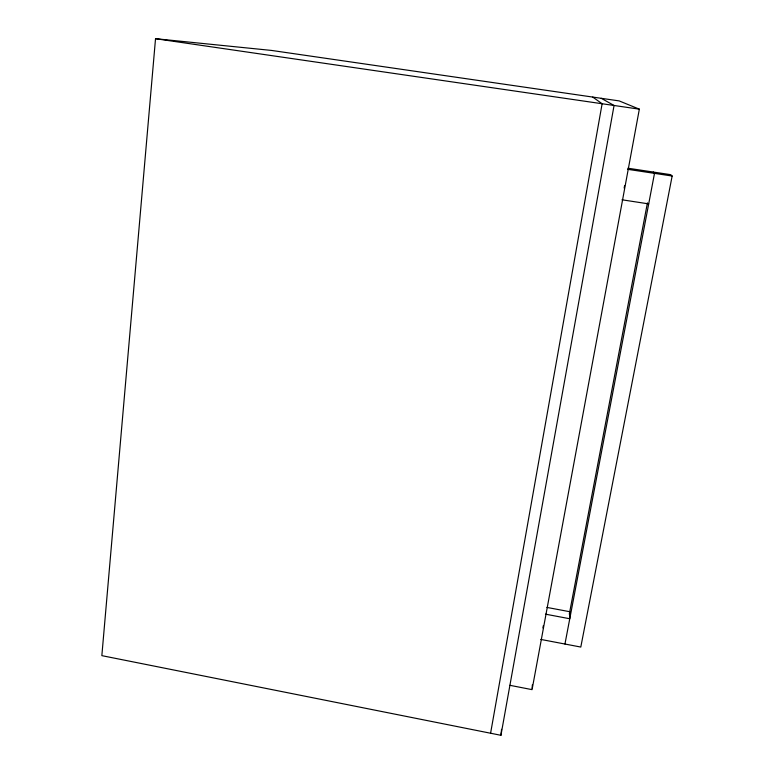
<?xml version="1.0" encoding="UTF-8"?>
<svg xmlns="http://www.w3.org/2000/svg" width="774" height="774" viewBox="0 0 774 774"><rect width="100%" height="100%" fill="white"/><g stroke="black" fill="none" stroke-linecap="round" stroke-linejoin="round"><path stroke-width="1.16" d="M532.135 688.444L532.357 684.845M509.911 685.319L532.067 689.644L639.343 109.163L619.181 100.91L271.558 50.436L155.526 38.7L101.849 655.646L500.933 735.3L614.063 105.477L601.224 98.298M500.933 735.3L501.552 729.311M490.59 733.239L602.124 103.735L592.729 97.069M542.913 627.937L543.338 625.644M624.154 188.072L624.589 185.731M569.287 614.188L647.432 202.856M564.952 644.036L654.504 173.366L653.285 172.041M627.937 168.219L670.681 174.663L672.151 176.027L580.8 647.054L540.794 639.421M155.526 38.7L639.343 109.163M627.617 169.312L672.151 176.027M621.986 199.789L648.699 203.891M546.918 607.416L569.761 611.712L569.761 618.745L545.457 614.159"/></g></svg>
